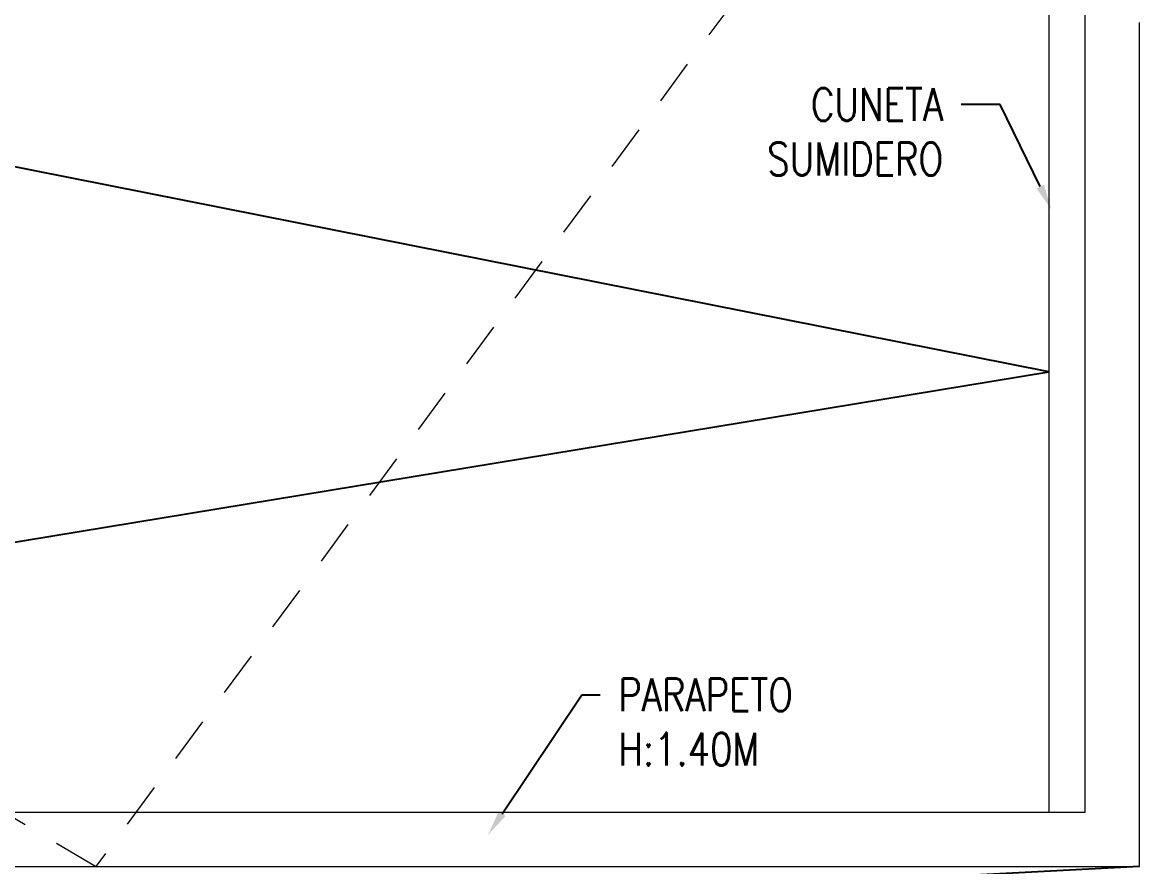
# Model space of a CAD drawing. Header units: millimetres. Extents: x -3 to 53, y -110 to 39.
# Drawn here: x 45.148 to 48.225, y -54.557 to -52.232 of the extents above; entities that cross this region are included whole.
import ezdxf
from ezdxf import colors
from ezdxf.entities.mleader import LeaderData, LeaderLine
from ezdxf.math import Vec2, Vec3

# ---------------------------------------------------------------- set-up
doc = ezdxf.new("R2010")
doc.units = ezdxf.units.MM
doc.linetypes.add('HIDDEN2', pattern=[0.1875, 0.125, -0.0625])
for name, color, linetype in [('A-MURO BAJO', 8, 'Continuous'), ('A-PROYECCIONES', 8, 'HIDDEN2'), ('A-TEXTO-INDICACIONES', 8, 'Continuous')]:
    doc.layers.add(name, color=color, linetype=linetype)
doc.styles.add('TXT_COTAS', font='romans.shx', dxfattribs={"width": 0.8})

# ---------------------------------------------------------------- blocks, each defined once
blk = doc.blocks.new('DPTO 65_D2')
at = {"layer": 'A-MURO BAJO', "color": 8, "lineweight": 0}
for p, q in [((1.4999, 6.375), (-7.0251, 6.375)), ((-7.0251, 6.375), (-7.0251, 4.05)), ((0.5999, 6.225), (-6.8751, 6.225)), ((-6.8751, 6.225), (-6.8751, 3.9))]:
    blk.add_line(p, q, dxfattribs=at)
at = {"layer": 'A-PROYECCIONES', "color": 8, "lineweight": 0}
for points in [[(-8.8501, 0), (-4.1501, 6.375)], [(0.6, 3.55), (-4.1501, 6.375)]]:
    blk.add_lwpolyline(points, dxfattribs=at)
blk = doc.blocks.new('IISS P11')
at = {"color": 8}
for p, q in [((46.625, -12.0125), (39.25, -10.55)), ((39.25, -13.225), (46.625, -12.0125)), ((46.875, -13.375), (41.0125, -13.6788, 0))]:
    blk.add_line(p, q, dxfattribs=at)
at = {"color": 8, "lineweight": 0}
blk.add_lwpolyline([(46.625, -13.225), (46.725, -13.225), (46.725, -10.9), (48.5499, -10.9), (48.5501, -10.8), (46.625, -10.8)], close=True, dxfattribs=at)
at = {"layer": 'A-TEXTO-INDICACIONES'}
ml = blk.add_multileader_mtext('Standard', dxfattribs=at)
ml.set_content('\\pxsm1,t16;CUNETA SUMIDERO', color=256, style='TXT_COTAS')
ml.set_leader_properties(color=7)
ml.build(insert=Vec2(0, 0))
ml.multileader.update_dxf_attribs({"dogleg_length": 0.05, "arrow_head_size": 0.07})
ctx = ml.context
ctx.base_point, ctx.char_height, ctx.arrow_head_size, ctx.landing_gap_size, ctx.plane_origin = Vec3(45.7661, -11.2763), 0.09, 0.07, 0.05, Vec3(46.7818, -11.6517)
ctx.text_align_type = 2
notes = []
notes.append((ctx, [(0, (1, 1, 0), (46.4908, -11.2763), (-1, 0), 0.107, [(0, [(46.6319, -11.5651)], 0, [])])]))
ctx.mtext.insert, ctx.mtext.width, ctx.mtext.defined_height, ctx.mtext.alignment, ctx.mtext.flow_direction = Vec3(46.3338, -11.2313), 0.583248, 0.8046, 3, 5
for ctx, leaders in notes:
    for number, flags, end, landing, length, lines in leaders:
        leader = LeaderData()
        leader.index, (leader.has_last_leader_line, leader.has_dogleg_vector, leader.attachment_direction) = number, flags
        leader.last_leader_point, leader.dogleg_vector, leader.dogleg_length = Vec3(end), Vec3(landing), length
        for number, points, colour, breaks in lines:
            line = LeaderLine()
            line.index, line.vertices, line.color, line.breaks = number, Vec3.list(points), colors.encode_raw_color(colour), breaks
            leader.lines.append(line)
        ctx.leaders.append(leader)
blk = doc.blocks.new('TEXTO NOTAS P11')
at = {"layer": 'A-TEXTO-INDICACIONES'}
ml = blk.add_multileader_mtext('Standard', dxfattribs=at)
ml.set_content('\\pxsm1;PARAPETO\\P\\pt16;H:1.40M', color=256, style='TXT_COTAS')
ml.set_leader_properties(color=7)
ml.build(insert=Vec2(0, 0))
ml.multileader.update_dxf_attribs({"dogleg_length": 0.05, "arrow_head_size": 0.07})
ctx = ml.context
ctx.base_point, ctx.char_height, ctx.arrow_head_size, ctx.landing_gap_size, ctx.plane_origin = Vec3(45.3888, -12.9015), 0.09, 0.07, 0.05, Vec3(44.9451, -12.9784)
notes = []
notes.append((ctx, [(0, (1, 1, 0), (45.3388, -12.9015), (1, 0), 0.05, [(0, [(45.0802, -13.2873)], 0, [])])]))
ctx.mtext.insert, ctx.mtext.width, ctx.mtext.defined_height, ctx.mtext.flow_direction = Vec3(45.4388, -12.8565), 1.024058, 0.5146, 5
for ctx, leaders in notes:
    for number, flags, end, landing, length, lines in leaders:
        leader = LeaderData()
        leader.index, (leader.has_last_leader_line, leader.has_dogleg_vector, leader.attachment_direction) = number, flags
        leader.last_leader_point, leader.dogleg_vector, leader.dogleg_length = Vec3(end), Vec3(landing), length
        for number, points, colour, breaks in lines:
            line = LeaderLine()
            line.index, line.vertices, line.color, line.breaks = number, Vec3.list(points), colors.encode_raw_color(colour), breaks
            leader.lines.append(line)
        ctx.leaders.append(leader)
blk = doc.blocks.new('arq.')
at = {"color": 8}
blk.add_blockref('IISS P11', (102.5627, -39.2888), dxfattribs=at)
at = {"color": 8, "rotation": 180}
blk.add_blockref('DPTO 65_D2', (142.4126, -46.2888), dxfattribs=at)
at = {"layer": 'A-TEXTO-INDICACIONES', "color": 8}
blk.add_blockref('TEXTO NOTAS P11', (102.5627, -39.2888), dxfattribs=at)

msp = doc.modelspace()

# ---------------------------------------------------------------- block references
at = {"color": 7}
msp.add_blockref('arq.', (-101.2125, -1.8936), dxfattribs=at)

doc.saveas('drawing.dxf')
